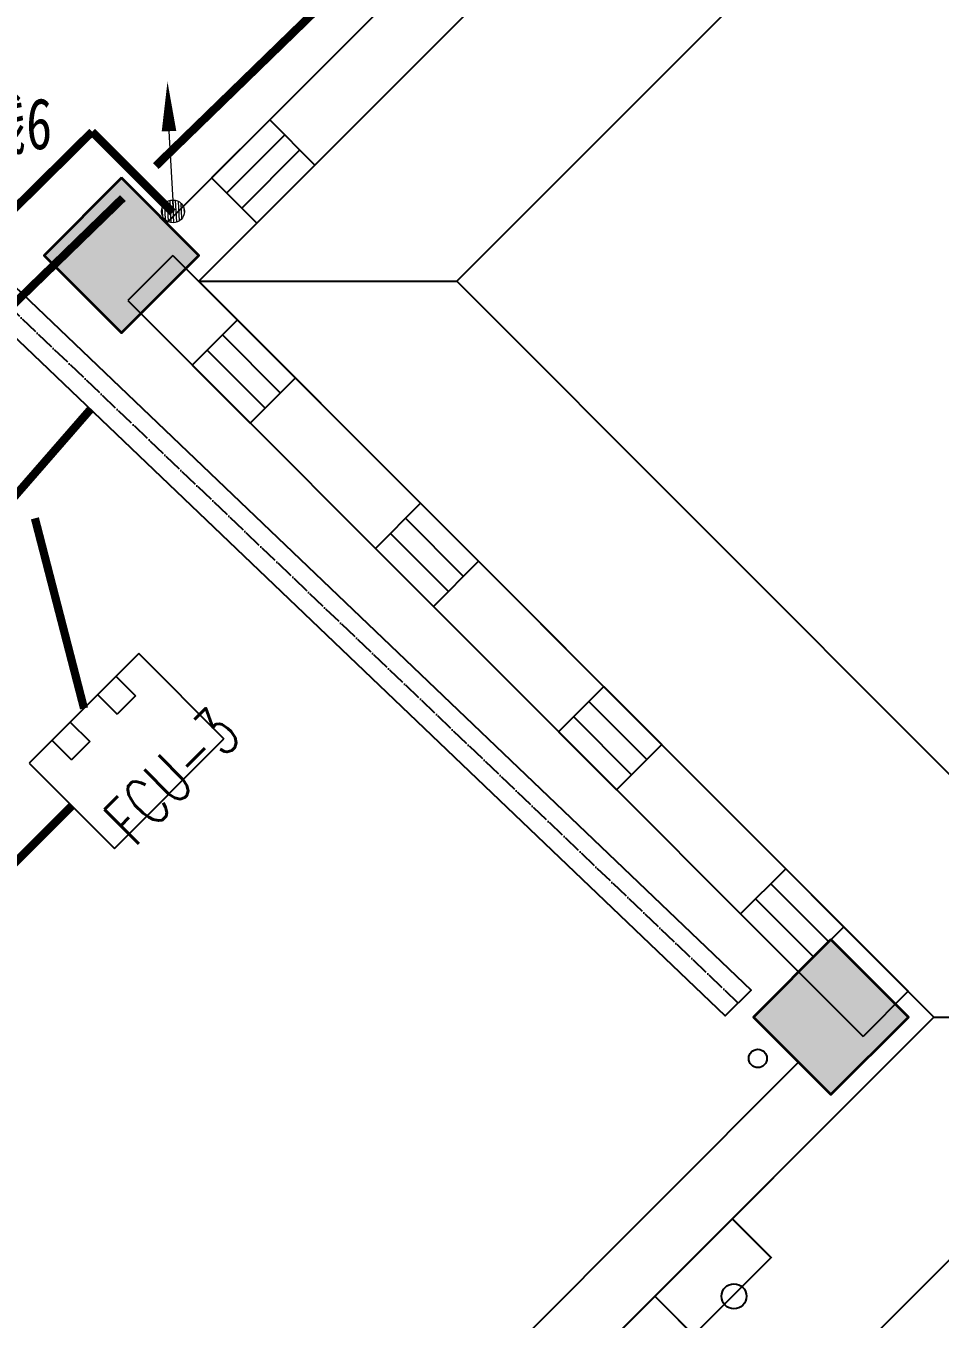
# Model space of a CAD drawing. Extents: x 815029915 to 815825525, y 579155098 to 579748855.
# Drawn here: x 815237344 to 815242356, y 579439717 to 579446801 of the extents above; entities that cross this region are included whole.
import ezdxf

# ---------------------------------------------------------------- set-up
doc = ezdxf.new("R2010")
doc.units = 0
doc.header["$LTSCALE"] = 100
doc.header["$MEASUREMENT"] = 0
doc.linetypes.add('DOTE', pattern=[2.42, 2, -0.2, 0.02, -0.2])
for name, color, linetype in [('ABDE_SYS', 3, 'Continuous'), ('AXIS', 3, 'Continuous'), ('COLUMN', 9, 'Continuous'), ('DIM_IDEN', 3, 'Continuous'), ('GROUND', 2, 'Continuous'), ('H-TH_TEXT', 3, 'Continuous'), ('H-空调-VRV-设备', 7, 'Continuous'), ('WALL', 9, 'Continuous'), ('WINDOW', 4, 'Continuous'), ('电-强电平面-线缆', 3, 'Continuous'), ('电-桥架', 4, 'Continuous')]:
    doc.layers.add(name, color=color, linetype=linetype)
for name, color, linetype, lineweight in [('柱填充', 9, 'Continuous', 18), ('电-强电平面-箭头', 3, 'Continuous', 0), ('砼柱', 2, 'Continuous', 35)]:
    doc.layers.add(name, color=color, linetype=linetype, lineweight=lineweight)
doc.styles.add('-宋体', font='', dxfattribs={"width": 0.8})
doc.styles.add('_TCH_DIM', font='SIMPLEX', dxfattribs={"bigfont": 'GBCBIG'})
doc.styles.add('_TCH_DIM_T3', font='SIMPLEX', dxfattribs={"width": 0.705882, "bigfont": 'GBCBIG'})
doc.styles.add('IDQSTYLE', font='txt.shx', dxfattribs={"width": 0.7, "bigfont": 'hztxt.shx'})
doc.styles.get('-宋体').set_extended_font_data('SimSun')
doc.dimstyles.new('_TCH_ARCH-100', dxfattribs={"dimscale": 100, "dimtxt": 2.975, "dimasz": 1, "dimexe": 2.5, "dimexo": 3, "dimgap": 1, "dimtad": 1, "dimdec": 0, "dimzin": 0, "dimdsep": 46, "dimtxsty": '_TCH_DIM_T3', "dimblk": 'ARCHTICK', "dimcen": 0.09, "dimclrt": 7, "dimazin": 2, "dimtfac": 1, "dimtdec": 0, "dimtix": 1, "dimtmove": 2, "dimatfit": 3, "dimfxl": 0, "dimtolj": 1, "dimtzin": 0, "dimarcsym": 0})

# ---------------------------------------------------------------- blocks, each defined once
blk = doc.blocks.new('$VRV_美的$00000019')
for p, q in [((-600, 330), (600, 330)), ((-600, -330), (-600, 330)), ((600, 330), (600, -330)), ((600, -330), (600, 330)), ((-150, -180), (-350, -180)), ((-350, -330), (-350, -180)), ((-150, -330), (-150, -180)), ((350, -180), (150, -180)), ((150, -330), (150, -180)), ((350, -330), (350, -180)), ((600, -330), (-600, -330))]:
    blk.add_line(p, q)
blk = doc.blocks.new('$TCHSYS$WIN2D')
for p, q in [((-0.5, 0.5), (0.5, 0.5)), ((-0.5, 0.5), (-0.5, -0.5)), ((0.5, 0.5), (0.5, -0.5)), ((0.5, 0.167), (-0.5, 0.167)), ((0.5, -0.167), (-0.5, -0.167)), ((-0.5, -0.5), (0.5, -0.5))]:
    blk.add_line(p, q)
blk = doc.blocks.new('_ArchTick')
at = {"color": 0, "linetype": 'ByBlock', "const_width": 0.4}
blk.add_lwpolyline([(-0.5, -0.5), (0.5, 0.5)], dxfattribs=at)
blk = doc.blocks.new('*D244')
at = {"layer": 'AXIS', "color": 0, "lineweight": -2, "transparency": 16777216}
for p, q in [((815249559.1, 579446438.2), (815251857.2, 579444140.1)), ((815236760.5, 579429396.9), (815251680.5, 579444316.9)), ((815234639.2, 579431518.2), (815236937.3, 579429220.2))]:
    blk.add_line(p, q, dxfattribs=at)
at = {"layer": 'Defpoints', "color": 0, "transparency": 16777216}
for p in [(815249347, 579446650.3), (815251680.5, 579444316.9), (815234427.1, 579431730.4)]:
    blk.add_point(p, dxfattribs=at)
at = {"layer": 'AXIS', "color": 0, "lineweight": -2, "transparency": 16777216, "xscale": 100, "yscale": 100, "zscale": 100}
for p, rotation in [((815251680.5, 579444316.9), 44.99999999977111), ((815236760.5, 579429396.9), 224.9999999997711)]:
    blk.add_blockref('_ArchTick', p, dxfattribs=dict(at, rotation=rotation))
at = {"layer": 'AXIS', "color": 7, "transparency": 16777216, "insert": (815244044.6, 579437032.8), "char_height": 297.5, "attachment_point": 5, "rotation": 45, "style": '_TCH_DIM_T3'}
blk.add_mtext('\\A1;21100', dxfattribs=at)
blk = doc.blocks.new('*X161')
at = {"color": 0, "linetype": 'Continuous'}
for p, q in [((192.59, 446.72), (193.87, 448.01)), ((192.65, 446.36), (194.23, 447.94)), ((192.69, 447.24), (193.35, 447.91)), ((192.79, 446.07), (194.52, 447.8)), ((192.98, 445.84), (194.75, 447.61)), ((193.23, 445.66), (194.93, 447.37)), ((193.53, 445.54), (195.05, 447.06)), ((193.92, 445.51), (195.08, 446.67)), ((194.61, 445.77), (194.82, 445.99))]:
    blk.add_line(p, q, dxfattribs=at)
blk = doc.blocks.new('HC000749')
at = {"color": 0, "linetype": 'Continuous'}
blk.add_line((0, -0.058), (3.105, 3.117), dxfattribs=at)
blk.add_lwpolyline([(3.105, 3.117, 0.8, 0, 0), (5.057, 5.004, 0, 0, 0)], format="xyseb", dxfattribs=at)
blk.add_circle((0, 0), 0.625, dxfattribs=at)
at = {"color": 0, "linetype": 'Continuous', "xscale": 0.5, "yscale": 0.5, "zscale": 0.5}
blk.add_blockref('*X161', (-96.918, -223.378), dxfattribs=at)
at = {"color": 0, "style": 'IDQSTYLE', "width": 0.7}
blk.add_attdef('PSFHATT', (7.057, -0.625), '', height=2.5, dxfattribs=at)

msp = doc.modelspace()

# ---------------------------------------------------------------- hatches: boundary and pattern name
at = {"layer": '柱填充', "lineweight": 18}
for points in [[(815237868.2, 579445967.8), (815237443.9, 579445543.5), (815237868.2, 579445119.3), (815238292.5, 579445543.5)], [(815241757.3, 579441795.9), (815241333, 579441371.6), (815241757.3, 579440947.4), (815242181.6, 579441371.6)]]:
    msp.add_hatch(color=250, dxfattribs=at).paths.add_polyline_path(points)

# ---------------------------------------------------------------- linework, layer by layer
for p, q in [((815238291.6, 579445402.1), (815244443.4, 579451554)), ((815242322.1, 579441371.6), (815238291.6, 579445402.1)), ((815233553.9, 579432603.5), (815242322.1, 579441371.6))]:
    msp.add_line(p, q)
at = {"const_width": 10}
msp.add_lwpolyline([(815241216.7, 579440266.3), (815241428.9, 579440054.2), (815241004.6, 579439629.9), (815240792.5, 579439842)], dxfattribs=at)
msp.add_circle((815241356.5, 579441144.9), 50)
at = {"layer": 'COLUMN'}
for points in [[(815237868.2, 579445119.3), (815238292.5, 579445543.5), (815237868.2, 579445967.8), (815237443.9, 579445543.5)], [(815241757.3, 579440947.4), (815242181.6, 579441371.6), (815241757.3, 579441795.9), (815241333, 579441371.6)]]:
    msp.add_lwpolyline(points, close=True, dxfattribs=at)
at = {"layer": 'DIM_IDEN'}
msp.add_circle((815241225.7, 579439842), 68.5, dxfattribs=at)
at = {"layer": 'GROUND'}
for p, q in [((815238291.6, 579445402.1), (815239705.8, 579445402.1)), ((815242322.1, 579441371.6), (815243736.3, 579441371.6))]:
    msp.add_line(p, q, dxfattribs=at)
for points in [[(815206530.5, 579462879.6), (815225705.1, 579443705.1), (815223371.6, 579441371.6), (815233553.9, 579431189.3), (815243736.3, 579441371.6), (815239705.8, 579445402.1), (815245857.6, 579451554), (815219341.1, 579478070.5), (815215734.9, 579474464.2)], [(815205530.5, 579465293.9), (815227119.3, 579443705.1), (815224785.8, 579441371.6), (815233553.9, 579432603.5), (815242322.1, 579441371.6), (815238291.6, 579445402.1), (815244443.4, 579451554), (815219341.1, 579476656.2), (815215734.9, 579473050)]]:
    msp.add_lwpolyline(points, dxfattribs=at)
at = {"layer": 'WALL'}
for p, q in [((815244054.5, 579451660), (815238115.2, 579445720.8)), ((815244302, 579451412.5), (815238291.6, 579445402.1)), ((815238150.1, 579445543.5), (815237902.7, 579445296.1)), ((815238150.1, 579445543.5), (815242180.7, 579441513)), ((815237902.7, 579445296.1), (815241933.2, 579441265.6)), ((815242180.7, 579441513), (815241933.2, 579441265.6)), ((815242322.1, 579441371.6), (815237089.7, 579436139.2)), ((815241580.1, 579441124.6), (815236842.2, 579436386.7))]:
    msp.add_line(p, q, dxfattribs=at)
at = {"layer": '电-强电平面-线缆', "color": 1, "linetype": 'Continuous', "const_width": 45}
for points in [[(815238056, 579446033), (815241008.7, 579448900.2)], [(815237062.7, 579445583.9), (815237707.1, 579446220.8)], [(815237707.1, 579446220.8), (815238149.4, 579445778.6)], [(815237127.6, 579445131.4), (815237875.6, 579445857.8)], [(815235390.4, 579442052.9), (815237698.2, 579444700.7)], [(815237393.4, 579444103.5), (815237662.7, 579443062.1)], [(815237033.8, 579441966.5), (815237595.5, 579442528.2)]]:
    msp.add_lwpolyline(points, dxfattribs=at)
at = {"layer": '电-桥架', "color": 5, "linetype": 'DOTE', "ltscale": 0.5}
msp.add_line((815241248.9, 579441448.5), (815209561.9, 579471705.2), dxfattribs=at)
at = {"layer": '电-桥架', "ltscale": 0.5}
msp.add_lwpolyline([(815209632.6, 579471775.9), (815241319.6, 579441519.2), (815241178.2, 579441377.7), (815209491.2, 579471634.4)], close=True, dxfattribs=at)
at = {"layer": '砼柱', "color": 3, "lineweight": 35}
for points in [[(815237868.2, 579445967.8), (815237443.9, 579445543.5), (815237868.2, 579445119.3), (815238292.5, 579445543.5)], [(815241757.3, 579441795.9), (815241333, 579441371.6), (815241757.3, 579440947.4), (815242181.6, 579441371.6)]]:
    msp.add_lwpolyline(points, close=True, dxfattribs=at)

# ---------------------------------------------------------------- block references
at = {"layer": 'H-空调-VRV-设备', "xscale": 0.7083333333333334, "yscale": -1, "rotation": 45.00000007197162}
msp.add_blockref('$VRV_美的$00000019', (815237896, 579442828.7, 2500), dxfattribs=at)
at = {"layer": 'WINDOW', "xscale": 450, "zscale": 450}
for p, yscale, rotation in [((815238645.1, 579446003.2), 350, 225.0000000000007), ((815238538.7, 579444907.5), -350, 315.0000000016954), ((815239542.8, 579443903.4), -350, 315.0000000016954), ((815240546.9, 579442899.3), -350, 315.0000000016954), ((815241544.6, 579441901.6), -350, 315.0000000016954)]:
    msp.add_blockref('$TCHSYS$WIN2D', p, dxfattribs=dict(at, yscale=yscale, rotation=rotation))
at = {"layer": '电-强电平面-箭头', "color": 4, "xscale": 100, "yscale": 100, "zscale": 100, "rotation": 47.74506954098953}
msp.add_blockref('HC000749', (815238150.5, 579445784.5, 1597.3), dxfattribs=at)

# ---------------------------------------------------------------- texts
at = {"layer": 'ABDE_SYS', "linetype": 'Continuous', "style": '-宋体', "width": 0.75}
msp.add_text('干线6', height=280, dxfattribs=at).set_placement((815236772.3, 579446125.4))
at = {"layer": 'H-TH_TEXT', "style": '_TCH_DIM', "width": 0.7}
msp.add_text('FCU-3', height=264.35, rotation=45, dxfattribs=at).set_placement((815237939.8, 579442298.7, -3050))

# ---------------------------------------------------------------- dimensions: what is measured, and where the dimension line sits
at = {"layer": 'AXIS'}
dim = msp.add_aligned_dim(p1=(815234427.1, 579431730.4), p2=(815249347, 579446650.3), distance=-3300, dimstyle='_TCH_ARCH-100', dxfattribs=at)
dim.commit()
dim.dimension.update_dxf_attribs({"geometry": '*D244', "text_midpoint": (815244044.6, 579437032.8)})

doc.saveas('drawing.dxf')
